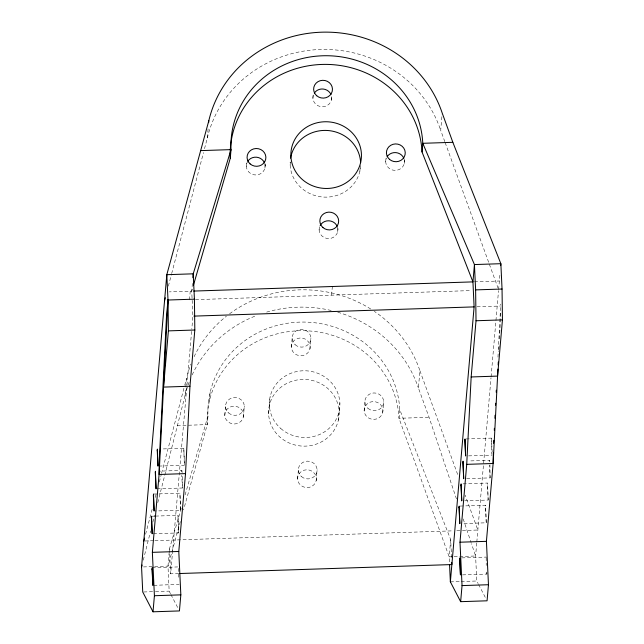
<?xml version="1.0" encoding="UTF-8"?>
<svg xmlns="http://www.w3.org/2000/svg" width="644" height="644" viewBox="0 0 644 644"><rect width="100%" height="100%" fill="white"/><g stroke="black" fill="none" stroke-linecap="round" stroke-linejoin="round"><path stroke-width="0.48" stroke-dasharray="3.22 2.42" d="M178.501 568.394L178.694 578.586M181.729 471.899L181.858 470.41L160.324 471.118M184.49 464.791L183.806 448.24L162.272 448.949M489.335 461.78L489.464 460.283L468.913 460.959M486.188 557.527L486.212 565.448M487.001 572.637L486.872 574.078L462.4 574.883M497.973 357.13L498.279 351.117M498.327 350.119L500.718 304.097M498.963 348.976L499.116 345.957M499.47 338.929L500.855 311.809M189.481 299.846L190.23 291.185M181.197 508.374L169.477 548.809L167.979 566.124L169.163 591.128L170.499 593.712M192.395 283.441L191.727 291.136L192.918 316.148L191.799 329.132M157.78 502.634L185.029 395.714L185.697 388.018M185.778 387.06L186.527 378.398A120.975 114.278 4.9 0 1 190.938 364.077M204.518 148.692L207.32 138.041L208.149 128.422M178.686 573.554L170.652 573.82L191.711 330.131M451.541 557.559L450.687 539.551L399.747 409.632A96.012 90.691 4.9 0 0 299.589 322.113A96.012 90.691 4.9 0 0 207.996 415.944L207.247 424.605L183.58 509.903M209.405 401.027L210.153 392.365M224.78 415.388L225.746 404.424M246.322 166.377L246.741 161.572M243.376 417.087A9.418 8.895 4.9 0 0 231.349 406.573A9.418 8.895 4.9 0 0 227.831 421.587A9.418 8.895 4.9 0 0 243.376 417.087L244.334 406.114M264.917 168.068L265.336 163.262M265.127 165.758L265.296 163.834M268.612 413.947L270.158 396.624M290.154 164.936L290.404 162.047M291.354 347.197L292.32 336.224M312.895 98.178L313.274 93.944M297.576 478.999L298.534 468.035M319.11 229.989L319.488 225.754M309.949 348.887A9.418 8.895 4.9 0 0 297.922 338.374A9.418 8.895 4.9 0 0 294.405 353.395A9.418 8.895 4.9 0 0 309.949 348.887L310.915 337.915M331.491 99.876L331.95 94.676M331.588 295.169L332.336 286.508M316.164 480.698A9.418 8.895 4.9 0 0 304.137 470.184A9.418 8.895 4.9 0 0 300.627 485.198A9.418 8.895 4.9 0 0 316.164 480.698L317.13 469.726M337.706 231.679L338.124 226.873M338.333 420.299A35.307 33.351 4.9 0 0 293.221 380.878A35.307 33.351 4.9 0 0 280.051 437.187A35.307 33.351 4.9 0 0 338.333 420.299L339.871 402.967M359.867 171.28L360.117 168.398M364.15 410.808L365.108 399.835M385.684 161.789L386.15 156.589M382.737 412.498A9.418 8.895 4.9 0 0 370.711 401.985A9.418 8.895 4.9 0 0 367.201 417.006A9.418 8.895 4.9 0 0 382.737 412.498L383.703 401.526M404.279 163.487L404.657 159.245M399.747 409.632L398.998 418.294L449.19 556.867L449.52 563.87M456.483 498.995L429.065 417.304L418.415 388.034L419.912 370.719A120.975 114.278 4.9 0 0 374.309 311.342M444.819 141.672L440.705 130.362L442.122 114.004M450.687 539.551L449.19 556.867L453.11 556.738M476.737 543.013L475.61 555.997L476.793 581.001L478.13 583.585M476.818 542.006L491.002 377.795M491.09 376.796L498.528 290.669M498.609 289.671L499.865 275.238M183.806 448.24L184.321 465.113M153.505 494.045L179.926 493.175L180.529 510.177L155.091 511.014M157.039 488.844L182.485 488.007L182.349 474.95M155.47 516.094L177.969 515.353L178.605 532.926L153.159 533.763M180.529 510.177L179.926 493.175M178.605 532.926L177.969 515.353M465.974 438.95L491.412 438.113L491.823 454.278M463.068 483.853L487.532 483.048L488.16 500.05L464.678 500.815M466.626 478.653L490.108 477.88L489.947 464.823M460.146 506.063L485.576 505.226L486.228 522.799L462.746 523.572M488.16 500.05L487.532 483.048M486.228 522.799L485.576 505.226M143.282 560.167L150.656 530.914M152.861 522.131L154.584 515.305M168.366 286.145L171.425 274.529M171.674 273.563L203.504 152.564M145.584 534.246L152.201 509.082M155.252 497.466L156.267 493.594M159.318 481.978L161.354 474.234M161.604 473.26L184.498 386.142M184.748 385.176L186.527 378.398M180.352 521.535L167.979 566.124L143.523 566.929M192.29 289.212L191.727 291.136L169.283 291.877M185.102 494.89L207.996 415.944M474.427 281.831L499.374 281.009M195.486 299.645L471.674 290.557M477.043 306.794L500.549 306.021M177.18 425.595L207.247 424.605A96.012 90.691 4.9 0 1 298.84 330.766A96.012 90.691 4.9 0 1 398.998 418.294L429.065 417.304M158.963 466.079L184.417 465.242M468.542 455.888L492.024 455.115M151.549 516.222L154.488 516.126M144.811 540.992L153.835 540.694M154.842 540.662L452.78 530.849M456.789 530.72L477.856 530.02L465.169 495.147M454.084 556.706L475.61 555.997L471.464 543.649M461.796 557.881L486.26 557.076M143.725 591.973L154.488 591.619M155.462 591.586L169.163 591.128M450.373 581.87L460.154 581.548M461.136 581.516L476.793 581.001M152.201 567.766L177.655 566.937M153.811 585.332L179.161 584.366M486.872 574.078L486.55 572.017M491.412 438.113L492.177 452.193M489.464 460.283L489.673 461.144M490.108 477.88L489.335 465.226M181.858 470.41L182.188 472.543M182.485 488.007L181.713 475.353M478.581 584.446L486.172 599.081M170.95 594.573L178.541 609.208M445.157 142.614L489.021 263.275M489.36 264.217L497.925 287.779M419.912 370.719L457.973 475.353M463.181 518.943L471.15 542.699M169.477 548.809L170.652 573.82M194.11 356.679A120.975 114.278 4.9 0 1 226.406 316.212M229.586 313.781A120.975 114.278 4.9 0 1 370.912 309.128M185.029 395.714A120.975 114.278 4.9 0 1 189.086 382.335M192.186 374.905A120.975 114.278 4.9 0 1 256.135 315.673M266.648 312.107A120.975 114.278 4.9 0 1 332.046 310.706M337.77 312.235A120.975 114.278 4.9 0 1 418.415 388.034M207.32 138.041A120.975 114.278 4.9 0 1 320.02 49.516A120.975 114.278 4.9 0 1 440.705 130.362M331.7 97.558A9.418 8.895 4.9 0 1 320.269 106.542A9.418 8.895 4.9 0 1 313.95 93.694M360.664 165.516A35.307 33.351 4.9 0 1 323.908 197.096A35.307 33.351 4.9 0 1 290.146 162.03M337.488 227.074A9.418 8.895 4.9 0 1 328.939 238.57A9.418 8.895 4.9 0 1 319.327 227.678M264.7 163.471A9.418 8.895 4.9 0 1 254.911 174.927A9.418 8.895 4.9 0 1 247.377 161.894M404.062 158.883A9.418 8.895 4.9 0 1 394.683 170.37A9.418 8.895 4.9 0 1 386.392 157.997M228.58 412.933A9.418 8.895 4.9 0 0 244.124 408.425A9.418 8.895 4.9 0 0 232.098 397.912A9.418 8.895 4.9 0 0 228.58 412.933M301.376 476.544A9.418 8.895 4.9 0 0 316.912 472.036A9.418 8.895 4.9 0 0 304.886 461.523A9.418 8.895 4.9 0 0 301.376 476.544M367.949 408.344A9.418 8.895 4.9 0 0 383.486 403.844A9.418 8.895 4.9 0 0 371.459 393.331A9.418 8.895 4.9 0 0 367.949 408.344M295.153 344.733A9.418 8.895 4.9 0 0 310.698 340.233A9.418 8.895 4.9 0 0 298.671 329.72A9.418 8.895 4.9 0 0 295.153 344.733M280.8 428.534A35.307 33.351 4.9 0 0 339.082 411.637A35.307 33.351 4.9 0 0 293.97 372.224A35.307 33.351 4.9 0 0 280.8 428.534"/><path stroke-width="0.97" d="M493.336 453.006L493.127 463.487L486.421 541.338L488.466 584.728L487.065 600.804L460.645 601.673L450.373 581.87L449.568 564.869M471.166 376.957L497.579 376.096L502.441 319.883L502.046 289.027L500.855 263.694L452.845 142.316L442.203 113.046A120.975 114.278 4.9 0 0 321.517 32.2A120.975 114.278 4.9 0 0 208.817 120.726L166.804 274.69L141.559 566.994L142.743 592.005L153.014 611.8L179.435 610.931L180.835 594.855L178.791 551.465L185.52 473.614L189.964 386.223L194.818 330.01L194.424 299.154L193.224 273.821L231.027 149.617A96.012 90.691 4.9 0 1 322.628 55.778A96.012 90.691 4.9 0 1 422.778 143.306L474.435 264.563L475.626 289.889L476.021 320.752L471.166 376.957L466.715 464.356L459.993 542.208L462.046 585.597L460.645 601.673M493.626 443.33L493.779 440.319M494.286 430.297L494.383 428.292M494.89 418.27L495.043 415.267M495.55 405.245L495.647 403.241M496.202 392.212L496.307 390.208M497.941 369.068L493.127 463.487L466.715 464.356M498.142 365.043L498.295 362.033M192.894 277.669L193.224 273.821L166.804 274.69L168.004 300.024L168.398 330.879L163.544 387.1L189.964 386.223M153.014 611.8L154.415 595.724L152.362 552.335L159.084 474.483L167.987 299.702L166.474 317.017L159.43 457.329L159.084 474.483L185.52 473.614M208.648 122.65L208.817 120.726M193.401 285.364L230.278 158.271L231.027 149.617L200.96 150.607M450.373 581.87L474.105 306.89L472.946 281.879L422.029 151.96L422.778 143.306L452.845 142.316M500.686 265.618L500.855 263.694L474.435 264.563L472.946 281.879L193.739 291.072M141.559 566.994L142.058 565.046M164.55 300.668L165.315 297.761M143.805 541.024L144.57 538.118M475.626 289.889L502.046 289.027M168.004 300.024L194.424 299.154M193.925 316.115L474.105 306.89M476.021 320.752L502.441 319.883M168.398 330.879L194.818 330.01M152.362 552.335L178.791 551.465M459.993 542.208L486.421 541.338M179.692 573.522L451.871 564.563L451.774 562.558M154.415 595.724L180.835 594.855M462.046 585.597L488.466 584.728M230.278 158.271A96.012 90.691 4.9 0 1 321.879 64.44A96.012 90.691 4.9 0 1 422.029 151.96M360.616 162.626A35.307 33.351 4.9 0 1 302.342 179.515A35.307 33.351 4.9 0 1 315.512 123.205A35.307 33.351 4.9 0 1 360.616 162.626A35.307 33.351 4.9 0 0 327.434 130.482A35.307 33.351 4.9 0 0 290.565 158.158M314.353 93.026A9.418 8.895 4.9 0 1 323.111 89.017A9.418 8.895 4.9 0 1 330.992 94.539M387.149 156.637A9.418 8.895 4.9 0 1 395.899 152.62A9.418 8.895 4.9 0 1 403.78 158.15M320.165 225.497A9.418 8.895 4.9 0 1 328.915 220.795A9.418 8.895 4.9 0 1 337.206 226.35M247.779 161.225A9.418 8.895 4.9 0 1 256.537 157.208A9.418 8.895 4.9 0 1 264.418 162.739M151.421 517.712L152.177 533.796L151.549 516.222L151.421 517.712M152.073 569.264L152.829 585.364L152.201 567.766L152.073 569.264M153.377 495.486L154.109 511.046L153.505 494.045L153.377 495.486M155.301 472.768L156.057 488.877L155.429 471.279L155.301 472.768M157.249 450.559L157.981 466.111L157.377 449.11L157.249 450.559M459.035 507.593L459.816 523.669L459.164 506.095L459.035 507.593M459.711 559.386L460.444 574.947L459.832 557.946L459.711 559.386M460.991 485.359L461.748 500.911L461.112 483.918L460.991 485.359M462.915 462.642L463.696 478.75L463.044 461.152L462.915 462.642M464.871 440.432L465.604 455.984L465 438.983L464.871 440.432M316.695 95.723A9.418 8.895 4.9 0 0 332.24 91.215A9.418 8.895 4.9 0 0 320.213 80.701A9.418 8.895 4.9 0 0 316.695 95.723M250.122 163.914A9.418 8.895 4.9 0 0 265.666 159.414A9.418 8.895 4.9 0 0 253.639 148.901A9.418 8.895 4.9 0 0 250.122 163.914M322.91 227.525A9.418 8.895 4.9 0 0 338.454 223.025A9.418 8.895 4.9 0 0 326.428 212.512A9.418 8.895 4.9 0 0 322.91 227.525M389.483 159.334A9.418 8.895 4.9 0 0 405.028 154.826A9.418 8.895 4.9 0 0 393.001 144.312A9.418 8.895 4.9 0 0 389.483 159.334"/></g></svg>
